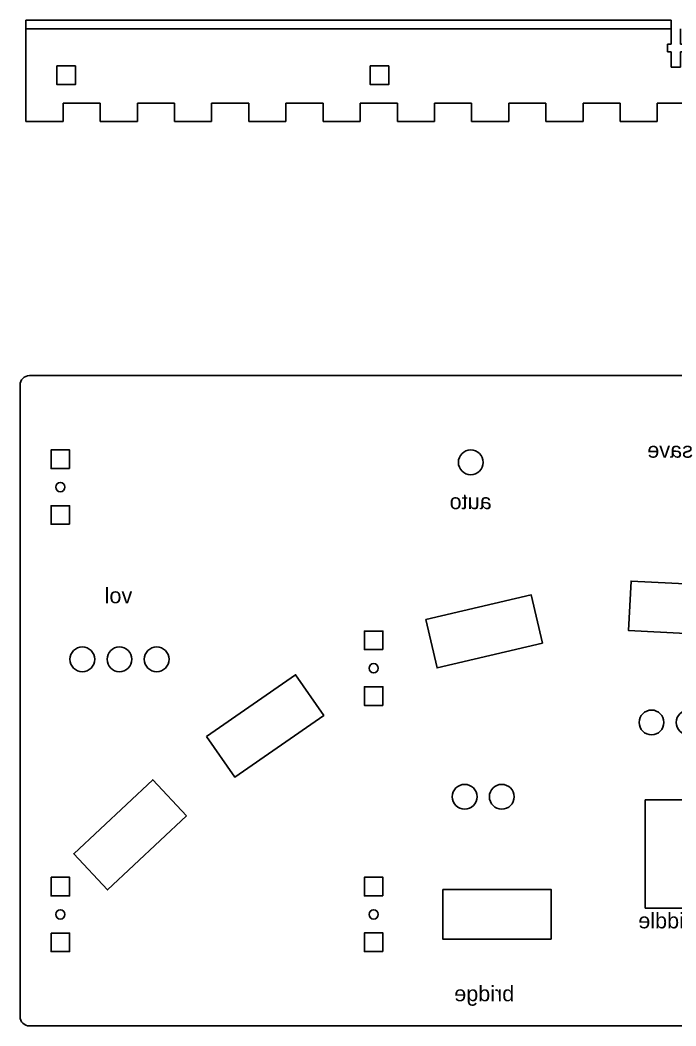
# Model space of a CAD drawing. Header units: millimetres. Extents: x -118 to 856, y -40 to 612.
# Drawn here: x 433.6 to 645.5, y -39.6 to 285.2 of the extents above; entities that cross this region are included whole.
import ezdxf
from ezdxf.enums import TextEntityAlignment as Align

# ---------------------------------------------------------------- set-up
doc = ezdxf.new("R2010")
doc.units = ezdxf.units.MM
doc.layers.add('Holes', color=1, linetype='Continuous')
doc.layers.add('text', color=5, linetype='Continuous')
doc.styles.get("Standard").update_dxf_attribs({"font": 'Arial.ttf'})

# ---------------------------------------------------------------- blocks, each defined once
blk = doc.blocks.new('M3 Bolt Nut Slot')
for p, q in [((-12.4, -3), (-12.4, 0)), ((-12.4, 0), (-7.4, 0)), ((-7.4, 0), (-7.4, 1.25)), ((-7.4, 1.25), (-5, 1.25)), ((-5, 1.25), (-5, 0)), ((-5, 0), (0, 0)), ((-7.4, -3), (-12.4, -3)), ((-7.4, -4.25), (-7.4, -3)), ((0, -3), (-5, -3)), ((-5, -3), (-5, -4.25)), ((-5, -4.25), (-7.4, -4.25))]:
    blk.add_line(p, q)
blk = doc.blocks.new('Front Panel')
for p, q in [((0, 0), (208.5, 0)), ((0, 0), (208.5, 0)), ((0, 0), (208.5, 0)), ((0, 0), (208.5, 0)), ((0, 0), (208.5, 0)), ((0, 0), (208.5, 0)), ((0, 0), (208.5, 0)), ((0, 0), (208.5, 0)), ((0, 0), (208.5, 0)), ((0, 0), (208.5, 0)), ((0, 0), (208.5, 0)), ((0, 0), (208.5, 0)), ((0, 0), (208.5, 0)), ((0, 0), (208.5, 0)), ((0, 0), (208.5, 0)), ((0, 0), (208.5, 0)), ((0, 0), (208.5, 0)), ((0, 0), (208.5, 0)), ((0, 0), (208.5, 0)), ((0, 0), (208.5, 0)), ((0, 0), (208.5, 0)), ((0, 0), (208.5, 0)), ((0, 0), (208.5, 0)), ((0, 0), (208.5, 0)), ((0, 0), (208.5, 0)), ((0, 0), (208.5, 0)), ((0, 0), (208.5, 0)), ((0, 0), (208.5, 0)), ((0, 0), (208.5, 0)), ((0, -32.798), (0, 0)), ((0, 0), (208.5, 0)), ((208.5, -2.798), (208.5, 0)), ((208.5, -2.798), (208.5, 0)), ((208.5, -2.798), (208.5, 0)), ((208.5, -2.798), (208.5, 0)), ((208.5, -2.798), (208.5, 0)), ((208.5, -2.798), (208.5, 0)), ((208.5, -2.798), (208.5, 0)), ((208.5, -2.798), (208.5, 0)), ((208.5, -2.798), (208.5, 0)), ((208.5, -2.798), (208.5, 0)), ((208.5, -2.798), (208.5, 0)), ((208.5, -2.798), (208.5, 0)), ((208.5, -2.798), (208.5, 0)), ((208.5, -2.798), (208.5, 0)), ((208.5, -2.798), (208.5, 0)), ((208.5, -2.798), (208.5, 0)), ((208.5, -2.798), (208.5, 0)), ((208.5, -2.798), (208.5, 0)), ((208.5, -2.798), (208.5, 0)), ((208.5, -2.798), (208.5, 0)), ((208.5, -2.798), (208.5, 0)), ((208.5, -2.798), (208.5, 0)), ((208.5, -2.798), (208.5, 0)), ((208.5, -2.798), (208.5, 0)), ((208.5, -2.798), (208.5, 0)), ((208.5, -2.798), (208.5, 0)), ((208.5, -2.798), (208.5, 0)), ((208.5, -2.798), (208.5, 0)), ((208.5, -2.798), (208.5, 0)), ((208.5, -2.798), (208.5, 0)), ((12, -32.798), (12, -26.798)), ((12, -26.798), (24, -26.798)), ((12, -32.798), (12, -26.798)), ((12, -26.798), (24, -26.798)), ((12, -32.798), (12, -26.798)), ((12, -26.798), (24, -26.798)), ((12, -32.798), (12, -26.798)), ((12, -26.798), (24, -26.798)), ((12, -32.798), (12, -26.798)), ((12, -26.798), (24, -26.798)), ((12, -32.798), (12, -26.798)), ((12, -26.798), (24, -26.798)), ((12, -32.798), (12, -26.798)), ((12, -26.798), (24, -26.798)), ((12, -32.798), (12, -26.798)), ((12, -26.798), (24, -26.798)), ((12, -32.798), (12, -26.798)), ((12, -26.798), (24, -26.798)), ((12, -32.798), (12, -26.798)), ((12, -26.798), (24, -26.798)), ((12, -32.798), (12, -26.798)), ((12, -26.798), (24, -26.798)), ((12, -32.798), (12, -26.798)), ((12, -26.798), (24, -26.798)), ((12, -32.798), (12, -26.798)), ((12, -26.798), (24, -26.798)), ((12, -32.798), (12, -26.798)), ((12, -26.798), (24, -26.798)), ((12, -32.798), (12, -26.798)), ((12, -26.798), (24, -26.798)), ((12, -32.798), (12, -26.798)), ((12, -26.798), (24, -26.798)), ((12, -32.798), (12, -26.798)), ((12, -26.798), (24, -26.798)), ((12, -32.798), (12, -26.798)), ((12, -26.798), (24, -26.798)), ((12, -32.798), (12, -26.798)), ((12, -26.798), (24, -26.798)), ((12, -32.798), (12, -26.798)), ((12, -26.798), (24, -26.798)), ((12, -32.798), (12, -26.798)), ((12, -26.798), (24, -26.798)), ((12, -32.798), (12, -26.798)), ((12, -26.798), (24, -26.798)), ((12, -32.798), (12, -26.798)), ((12, -26.798), (24, -26.798)), ((12, -32.798), (12, -26.798)), ((12, -26.798), (24, -26.798)), ((12, -32.798), (12, -26.798)), ((12, -26.798), (24, -26.798)), ((12, -32.798), (12, -26.798)), ((12, -26.798), (24, -26.798)), ((12, -32.798), (12, -26.798)), ((12, -26.798), (24, -26.798)), ((12, -32.798), (12, -26.798)), ((12, -26.798), (24, -26.798)), ((12, -32.798), (12, -26.798)), ((12, -26.798), (24, -26.798)), ((12, -32.798), (12, -26.798)), ((12, -26.798), (24, -26.798)), ((24, -26.798), (24, -32.798)), ((24, -26.798), (24, -32.798)), ((24, -26.798), (24, -32.798)), ((24, -26.798), (24, -32.798)), ((24, -26.798), (24, -32.798)), ((24, -26.798), (24, -32.798)), ((24, -26.798), (24, -32.798)), ((24, -26.798), (24, -32.798)), ((24, -26.798), (24, -32.798)), ((24, -26.798), (24, -32.798)), ((24, -26.798), (24, -32.798)), ((24, -26.798), (24, -32.798)), ((24, -26.798), (24, -32.798)), ((24, -26.798), (24, -32.798)), ((24, -26.798), (24, -32.798)), ((24, -26.798), (24, -32.798)), ((24, -26.798), (24, -32.798)), ((24, -26.798), (24, -32.798)), ((24, -26.798), (24, -32.798)), ((24, -26.798), (24, -32.798)), ((24, -26.798), (24, -32.798)), ((24, -26.798), (24, -32.798)), ((24, -26.798), (24, -32.798)), ((24, -26.798), (24, -32.798)), ((24, -26.798), (24, -32.798)), ((24, -26.798), (24, -32.798)), ((24, -26.798), (24, -32.798)), ((24, -26.798), (24, -32.798)), ((24, -26.798), (24, -32.798)), ((24, -26.798), (24, -32.798)), ((36, -32.798), (36, -26.798)), ((36, -26.798), (48, -26.798)), ((36, -32.798), (36, -26.798)), ((36, -26.798), (48, -26.798)), ((36, -32.798), (36, -26.798)), ((36, -26.798), (48, -26.798)), ((36, -32.798), (36, -26.798)), ((36, -26.798), (48, -26.798)), ((36, -32.798), (36, -26.798)), ((36, -26.798), (48, -26.798)), ((36, -32.798), (36, -26.798)), ((36, -26.798), (48, -26.798)), ((36, -32.798), (36, -26.798)), ((36, -26.798), (48, -26.798)), ((36, -32.798), (36, -26.798)), ((36, -26.798), (48, -26.798)), ((36, -32.798), (36, -26.798)), ((36, -26.798), (48, -26.798)), ((36, -32.798), (36, -26.798)), ((36, -26.798), (48, -26.798)), ((36, -32.798), (36, -26.798)), ((36, -26.798), (48, -26.798)), ((36, -32.798), (36, -26.798)), ((36, -26.798), (48, -26.798)), ((36, -32.798), (36, -26.798)), ((36, -26.798), (48, -26.798)), ((36, -32.798), (36, -26.798)), ((36, -26.798), (48, -26.798)), ((36, -32.798), (36, -26.798)), ((36, -26.798), (48, -26.798)), ((36, -32.798), (36, -26.798)), ((36, -26.798), (48, -26.798)), ((36, -32.798), (36, -26.798)), ((36, -26.798), (48, -26.798)), ((36, -32.798), (36, -26.798)), ((36, -26.798), (48, -26.798)), ((36, -32.798), (36, -26.798)), ((36, -26.798), (48, -26.798)), ((36, -32.798), (36, -26.798)), ((36, -26.798), (48, -26.798)), ((36, -32.798), (36, -26.798)), ((36, -26.798), (48, -26.798)), ((36, -32.798), (36, -26.798)), ((36, -26.798), (48, -26.798)), ((36, -32.798), (36, -26.798)), ((36, -26.798), (48, -26.798)), ((36, -32.798), (36, -26.798)), ((36, -26.798), (48, -26.798)), ((36, -32.798), (36, -26.798)), ((36, -26.798), (48, -26.798)), ((36, -32.798), (36, -26.798)), ((36, -26.798), (48, -26.798)), ((36, -32.798), (36, -26.798)), ((36, -26.798), (48, -26.798)), ((36, -32.798), (36, -26.798)), ((36, -26.798), (48, -26.798)), ((36, -32.798), (36, -26.798)), ((36, -26.798), (48, -26.798)), ((36, -32.798), (36, -26.798)), ((36, -26.798), (48, -26.798)), ((48, -26.798), (48, -32.798)), ((48, -26.798), (48, -32.798)), ((48, -26.798), (48, -32.798)), ((48, -26.798), (48, -32.798)), ((48, -26.798), (48, -32.798)), ((48, -26.798), (48, -32.798)), ((48, -26.798), (48, -32.798)), ((48, -26.798), (48, -32.798)), ((48, -26.798), (48, -32.798)), ((48, -26.798), (48, -32.798)), ((48, -26.798), (48, -32.798)), ((48, -26.798), (48, -32.798)), ((48, -26.798), (48, -32.798)), ((48, -26.798), (48, -32.798)), ((48, -26.798), (48, -32.798)), ((48, -26.798), (48, -32.798)), ((48, -26.798), (48, -32.798)), ((48, -26.798), (48, -32.798)), ((48, -26.798), (48, -32.798)), ((48, -26.798), (48, -32.798)), ((48, -26.798), (48, -32.798)), ((48, -26.798), (48, -32.798)), ((48, -26.798), (48, -32.798)), ((48, -26.798), (48, -32.798)), ((48, -26.798), (48, -32.798)), ((48, -26.798), (48, -32.798)), ((48, -26.798), (48, -32.798)), ((48, -26.798), (48, -32.798)), ((48, -26.798), (48, -32.798)), ((48, -26.798), (48, -32.798)), ((60, -32.798), (60, -26.798)), ((60, -26.798), (72, -26.798)), ((60, -32.798), (60, -26.798)), ((60, -26.798), (72, -26.798)), ((60, -32.798), (60, -26.798)), ((60, -26.798), (72, -26.798)), ((60, -32.798), (60, -26.798)), ((60, -26.798), (72, -26.798)), ((60, -32.798), (60, -26.798)), ((60, -26.798), (72, -26.798)), ((60, -32.798), (60, -26.798)), ((60, -26.798), (72, -26.798)), ((60, -32.798), (60, -26.798)), ((60, -26.798), (72, -26.798)), ((60, -32.798), (60, -26.798)), ((60, -26.798), (72, -26.798)), ((60, -32.798), (60, -26.798)), ((60, -26.798), (72, -26.798)), ((60, -32.798), (60, -26.798)), ((60, -26.798), (72, -26.798)), ((60, -32.798), (60, -26.798)), ((60, -26.798), (72, -26.798)), ((60, -32.798), (60, -26.798)), ((60, -26.798), (72, -26.798)), ((60, -32.798), (60, -26.798)), ((60, -26.798), (72, -26.798)), ((60, -32.798), (60, -26.798)), ((60, -26.798), (72, -26.798)), ((60, -32.798), (60, -26.798)), ((60, -26.798), (72, -26.798)), ((60, -32.798), (60, -26.798)), ((60, -26.798), (72, -26.798)), ((60, -32.798), (60, -26.798)), ((60, -26.798), (72, -26.798)), ((60, -32.798), (60, -26.798)), ((60, -26.798), (72, -26.798)), ((60, -32.798), (60, -26.798)), ((60, -26.798), (72, -26.798)), ((60, -32.798), (60, -26.798)), ((60, -26.798), (72, -26.798)), ((60, -32.798), (60, -26.798)), ((60, -26.798), (72, -26.798)), ((60, -32.798), (60, -26.798)), ((60, -26.798), (72, -26.798)), ((60, -32.798), (60, -26.798)), ((60, -26.798), (72, -26.798)), ((60, -32.798), (60, -26.798)), ((60, -26.798), (72, -26.798)), ((60, -32.798), (60, -26.798)), ((60, -26.798), (72, -26.798)), ((60, -32.798), (60, -26.798)), ((60, -26.798), (72, -26.798)), ((60, -32.798), (60, -26.798)), ((60, -26.798), (72, -26.798)), ((60, -32.798), (60, -26.798)), ((60, -26.798), (72, -26.798)), ((60, -32.798), (60, -26.798)), ((60, -26.798), (72, -26.798)), ((60, -32.798), (60, -26.798)), ((60, -26.798), (72, -26.798)), ((72, -26.798), (72, -32.798)), ((72, -26.798), (72, -32.798)), ((72, -26.798), (72, -32.798)), ((72, -26.798), (72, -32.798)), ((72, -26.798), (72, -32.798)), ((72, -26.798), (72, -32.798)), ((72, -26.798), (72, -32.798)), ((72, -26.798), (72, -32.798)), ((72, -26.798), (72, -32.798)), ((72, -26.798), (72, -32.798)), ((72, -26.798), (72, -32.798)), ((72, -26.798), (72, -32.798)), ((72, -26.798), (72, -32.798)), ((72, -26.798), (72, -32.798)), ((72, -26.798), (72, -32.798)), ((72, -26.798), (72, -32.798)), ((72, -26.798), (72, -32.798)), ((72, -26.798), (72, -32.798)), ((72, -26.798), (72, -32.798)), ((72, -26.798), (72, -32.798)), ((72, -26.798), (72, -32.798)), ((72, -26.798), (72, -32.798)), ((72, -26.798), (72, -32.798)), ((72, -26.798), (72, -32.798)), ((72, -26.798), (72, -32.798)), ((72, -26.798), (72, -32.798)), ((72, -26.798), (72, -32.798)), ((72, -26.798), (72, -32.798)), ((72, -26.798), (72, -32.798)), ((72, -26.798), (72, -32.798)), ((84, -32.798), (84, -26.798)), ((84, -26.798), (96, -26.798)), ((84, -32.798), (84, -26.798)), ((84, -26.798), (96, -26.798)), ((84, -32.798), (84, -26.798)), ((84, -26.798), (96, -26.798)), ((84, -32.798), (84, -26.798)), ((84, -26.798), (96, -26.798)), ((84, -32.798), (84, -26.798)), ((84, -26.798), (96, -26.798)), ((84, -32.798), (84, -26.798)), ((84, -26.798), (96, -26.798)), ((84, -32.798), (84, -26.798)), ((84, -26.798), (96, -26.798)), ((84, -32.798), (84, -26.798)), ((84, -26.798), (96, -26.798)), ((84, -32.798), (84, -26.798)), ((84, -26.798), (96, -26.798)), ((84, -32.798), (84, -26.798)), ((84, -26.798), (96, -26.798)), ((84, -32.798), (84, -26.798)), ((84, -26.798), (96, -26.798)), ((84, -32.798), (84, -26.798)), ((84, -26.798), (96, -26.798)), ((84, -32.798), (84, -26.798)), ((84, -26.798), (96, -26.798)), ((84, -32.798), (84, -26.798)), ((84, -26.798), (96, -26.798)), ((84, -32.798), (84, -26.798)), ((84, -26.798), (96, -26.798)), ((84, -32.798), (84, -26.798)), ((84, -26.798), (96, -26.798)), ((84, -32.798), (84, -26.798)), ((84, -26.798), (96, -26.798)), ((84, -32.798), (84, -26.798)), ((84, -26.798), (96, -26.798)), ((84, -32.798), (84, -26.798)), ((84, -26.798), (96, -26.798)), ((84, -32.798), (84, -26.798)), ((84, -26.798), (96, -26.798)), ((84, -32.798), (84, -26.798)), ((84, -26.798), (96, -26.798)), ((84, -32.798), (84, -26.798)), ((84, -26.798), (96, -26.798)), ((84, -32.798), (84, -26.798)), ((84, -26.798), (96, -26.798)), ((84, -32.798), (84, -26.798)), ((84, -26.798), (96, -26.798)), ((84, -32.798), (84, -26.798)), ((84, -26.798), (96, -26.798)), ((84, -32.798), (84, -26.798)), ((84, -26.798), (96, -26.798)), ((84, -32.798), (84, -26.798)), ((84, -26.798), (96, -26.798)), ((84, -32.798), (84, -26.798)), ((84, -26.798), (96, -26.798)), ((84, -32.798), (84, -26.798)), ((84, -26.798), (96, -26.798)), ((84, -32.798), (84, -26.798)), ((84, -26.798), (96, -26.798)), ((96, -26.798), (96, -32.798)), ((96, -26.798), (96, -32.798)), ((96, -26.798), (96, -32.798)), ((96, -26.798), (96, -32.798)), ((96, -26.798), (96, -32.798)), ((96, -26.798), (96, -32.798)), ((96, -26.798), (96, -32.798)), ((96, -26.798), (96, -32.798)), ((96, -26.798), (96, -32.798)), ((96, -26.798), (96, -32.798)), ((96, -26.798), (96, -32.798)), ((96, -26.798), (96, -32.798)), ((96, -26.798), (96, -32.798)), ((96, -26.798), (96, -32.798)), ((96, -26.798), (96, -32.798)), ((96, -26.798), (96, -32.798)), ((96, -26.798), (96, -32.798)), ((96, -26.798), (96, -32.798)), ((96, -26.798), (96, -32.798)), ((96, -26.798), (96, -32.798)), ((96, -26.798), (96, -32.798)), ((96, -26.798), (96, -32.798)), ((96, -26.798), (96, -32.798)), ((96, -26.798), (96, -32.798)), ((96, -26.798), (96, -32.798)), ((96, -26.798), (96, -32.798)), ((96, -26.798), (96, -32.798)), ((96, -26.798), (96, -32.798)), ((96, -26.798), (96, -32.798)), ((96, -26.798), (96, -32.798)), ((108, -32.798), (108, -26.798)), ((108, -26.798), (120, -26.798)), ((108, -32.798), (108, -26.798)), ((108, -26.798), (120, -26.798)), ((108, -32.798), (108, -26.798)), ((108, -26.798), (120, -26.798)), ((108, -32.798), (108, -26.798)), ((108, -26.798), (120, -26.798)), ((108, -32.798), (108, -26.798)), ((108, -26.798), (120, -26.798)), ((108, -32.798), (108, -26.798)), ((108, -26.798), (120, -26.798)), ((108, -32.798), (108, -26.798)), ((108, -26.798), (120, -26.798)), ((108, -32.798), (108, -26.798)), ((108, -26.798), (120, -26.798)), ((108, -32.798), (108, -26.798)), ((108, -26.798), (120, -26.798)), ((108, -32.798), (108, -26.798)), ((108, -26.798), (120, -26.798)), ((108, -32.798), (108, -26.798)), ((108, -26.798), (120, -26.798)), ((108, -32.798), (108, -26.798)), ((108, -26.798), (120, -26.798)), ((108, -32.798), (108, -26.798)), ((108, -26.798), (120, -26.798)), ((108, -32.798), (108, -26.798)), ((108, -26.798), (120, -26.798)), ((108, -32.798), (108, -26.798)), ((108, -26.798), (120, -26.798)), ((108, -32.798), (108, -26.798)), ((108, -26.798), (120, -26.798)), ((108, -32.798), (108, -26.798)), ((108, -26.798), (120, -26.798)), ((108, -32.798), (108, -26.798)), ((108, -26.798), (120, -26.798)), ((108, -32.798), (108, -26.798)), ((108, -26.798), (120, -26.798)), ((108, -32.798), (108, -26.798)), ((108, -26.798), (120, -26.798)), ((108, -32.798), (108, -26.798)), ((108, -26.798), (120, -26.798)), ((108, -32.798), (108, -26.798)), ((108, -26.798), (120, -26.798)), ((108, -32.798), (108, -26.798)), ((108, -26.798), (120, -26.798)), ((108, -32.798), (108, -26.798)), ((108, -26.798), (120, -26.798)), ((108, -32.798), (108, -26.798)), ((108, -26.798), (120, -26.798)), ((108, -32.798), (108, -26.798)), ((108, -26.798), (120, -26.798)), ((108, -32.798), (108, -26.798)), ((108, -26.798), (120, -26.798)), ((108, -32.798), (108, -26.798)), ((108, -26.798), (120, -26.798)), ((108, -32.798), (108, -26.798)), ((108, -26.798), (120, -26.798)), ((108, -32.798), (108, -26.798)), ((108, -26.798), (120, -26.798)), ((120, -26.798), (120, -32.798)), ((120, -26.798), (120, -32.798)), ((120, -26.798), (120, -32.798)), ((120, -26.798), (120, -32.798)), ((120, -26.798), (120, -32.798)), ((120, -26.798), (120, -32.798)), ((120, -26.798), (120, -32.798)), ((120, -26.798), (120, -32.798)), ((120, -26.798), (120, -32.798)), ((120, -26.798), (120, -32.798)), ((120, -26.798), (120, -32.798)), ((120, -26.798), (120, -32.798)), ((120, -26.798), (120, -32.798)), ((120, -26.798), (120, -32.798)), ((120, -26.798), (120, -32.798)), ((120, -26.798), (120, -32.798)), ((120, -26.798), (120, -32.798)), ((120, -26.798), (120, -32.798)), ((120, -26.798), (120, -32.798)), ((120, -26.798), (120, -32.798)), ((120, -26.798), (120, -32.798)), ((120, -26.798), (120, -32.798)), ((120, -26.798), (120, -32.798)), ((120, -26.798), (120, -32.798)), ((120, -26.798), (120, -32.798)), ((120, -26.798), (120, -32.798)), ((120, -26.798), (120, -32.798)), ((120, -26.798), (120, -32.798)), ((120, -26.798), (120, -32.798)), ((120, -26.798), (120, -32.798)), ((132, -32.798), (132, -26.798)), ((132, -26.798), (144, -26.798)), ((132, -32.798), (132, -26.798)), ((132, -26.798), (144, -26.798)), ((132, -32.798), (132, -26.798)), ((132, -26.798), (144, -26.798)), ((132, -32.798), (132, -26.798)), ((132, -26.798), (144, -26.798)), ((132, -32.798), (132, -26.798)), ((132, -26.798), (144, -26.798)), ((132, -32.798), (132, -26.798)), ((132, -26.798), (144, -26.798)), ((132, -32.798), (132, -26.798)), ((132, -26.798), (144, -26.798)), ((132, -32.798), (132, -26.798)), ((132, -26.798), (144, -26.798)), ((132, -32.798), (132, -26.798)), ((132, -26.798), (144, -26.798)), ((132, -32.798), (132, -26.798)), ((132, -26.798), (144, -26.798)), ((132, -32.798), (132, -26.798)), ((132, -26.798), (144, -26.798)), ((132, -32.798), (132, -26.798)), ((132, -26.798), (144, -26.798)), ((132, -32.798), (132, -26.798)), ((132, -26.798), (144, -26.798)), ((132, -32.798), (132, -26.798)), ((132, -26.798), (144, -26.798)), ((132, -32.798), (132, -26.798)), ((132, -26.798), (144, -26.798)), ((132, -32.798), (132, -26.798)), ((132, -26.798), (144, -26.798)), ((132, -32.798), (132, -26.798)), ((132, -26.798), (144, -26.798)), ((132, -32.798), (132, -26.798)), ((132, -26.798), (144, -26.798)), ((132, -32.798), (132, -26.798)), ((132, -26.798), (144, -26.798)), ((132, -32.798), (132, -26.798)), ((132, -26.798), (144, -26.798)), ((132, -32.798), (132, -26.798)), ((132, -26.798), (144, -26.798)), ((132, -32.798), (132, -26.798)), ((132, -26.798), (144, -26.798)), ((132, -32.798), (132, -26.798)), ((132, -26.798), (144, -26.798)), ((132, -32.798), (132, -26.798)), ((132, -26.798), (144, -26.798)), ((132, -32.798), (132, -26.798)), ((132, -26.798), (144, -26.798)), ((132, -32.798), (132, -26.798)), ((132, -26.798), (144, -26.798)), ((132, -32.798), (132, -26.798)), ((132, -26.798), (144, -26.798)), ((132, -32.798), (132, -26.798)), ((132, -26.798), (144, -26.798)), ((132, -32.798), (132, -26.798)), ((132, -26.798), (144, -26.798)), ((132, -32.798), (132, -26.798)), ((132, -26.798), (144, -26.798)), ((144, -26.798), (144, -32.798)), ((144, -26.798), (144, -32.798)), ((144, -26.798), (144, -32.798)), ((144, -26.798), (144, -32.798)), ((144, -26.798), (144, -32.798)), ((144, -26.798), (144, -32.798)), ((144, -26.798), (144, -32.798)), ((144, -26.798), (144, -32.798)), ((144, -26.798), (144, -32.798)), ((144, -26.798), (144, -32.798)), ((144, -26.798), (144, -32.798)), ((144, -26.798), (144, -32.798)), ((144, -26.798), (144, -32.798)), ((144, -26.798), (144, -32.798)), ((144, -26.798), (144, -32.798)), ((144, -26.798), (144, -32.798)), ((144, -26.798), (144, -32.798)), ((144, -26.798), (144, -32.798)), ((144, -26.798), (144, -32.798)), ((144, -26.798), (144, -32.798)), ((144, -26.798), (144, -32.798)), ((144, -26.798), (144, -32.798)), ((144, -26.798), (144, -32.798)), ((144, -26.798), (144, -32.798)), ((144, -26.798), (144, -32.798)), ((144, -26.798), (144, -32.798)), ((144, -26.798), (144, -32.798)), ((144, -26.798), (144, -32.798)), ((144, -26.798), (144, -32.798)), ((144, -26.798), (144, -32.798)), ((156, -32.798), (156, -26.798)), ((156, -26.798), (168, -26.798)), ((156, -32.798), (156, -26.798)), ((156, -26.798), (168, -26.798)), ((156, -32.798), (156, -26.798)), ((156, -26.798), (168, -26.798)), ((156, -32.798), (156, -26.798)), ((156, -26.798), (168, -26.798)), ((156, -32.798), (156, -26.798)), ((156, -26.798), (168, -26.798)), ((156, -32.798), (156, -26.798)), ((156, -26.798), (168, -26.798)), ((156, -32.798), (156, -26.798)), ((156, -26.798), (168, -26.798)), ((156, -32.798), (156, -26.798)), ((156, -26.798), (168, -26.798)), ((156, -32.798), (156, -26.798)), ((156, -26.798), (168, -26.798)), ((156, -32.798), (156, -26.798)), ((156, -26.798), (168, -26.798)), ((156, -32.798), (156, -26.798)), ((156, -26.798), (168, -26.798)), ((156, -32.798), (156, -26.798)), ((156, -26.798), (168, -26.798)), ((156, -32.798), (156, -26.798)), ((156, -26.798), (168, -26.798)), ((156, -32.798), (156, -26.798)), ((156, -26.798), (168, -26.798)), ((156, -32.798), (156, -26.798)), ((156, -26.798), (168, -26.798)), ((156, -32.798), (156, -26.798)), ((156, -26.798), (168, -26.798)), ((156, -32.798), (156, -26.798)), ((156, -26.798), (168, -26.798)), ((156, -32.798), (156, -26.798)), ((156, -26.798), (168, -26.798)), ((156, -32.798), (156, -26.798)), ((156, -26.798), (168, -26.798)), ((156, -32.798), (156, -26.798)), ((156, -26.798), (168, -26.798)), ((156, -32.798), (156, -26.798)), ((156, -26.798), (168, -26.798)), ((156, -32.798), (156, -26.798)), ((156, -26.798), (168, -26.798)), ((156, -32.798), (156, -26.798)), ((156, -26.798), (168, -26.798)), ((156, -32.798), (156, -26.798)), ((156, -26.798), (168, -26.798)), ((156, -32.798), (156, -26.798)), ((156, -26.798), (168, -26.798)), ((156, -32.798), (156, -26.798)), ((156, -26.798), (168, -26.798)), ((156, -32.798), (156, -26.798)), ((156, -26.798), (168, -26.798)), ((156, -32.798), (156, -26.798)), ((156, -26.798), (168, -26.798)), ((156, -32.798), (156, -26.798)), ((156, -26.798), (168, -26.798)), ((156, -32.798), (156, -26.798)), ((156, -26.798), (168, -26.798)), ((168, -26.798), (168, -32.798)), ((168, -26.798), (168, -32.798)), ((168, -26.798), (168, -32.798)), ((168, -26.798), (168, -32.798)), ((168, -26.798), (168, -32.798)), ((168, -26.798), (168, -32.798)), ((168, -26.798), (168, -32.798)), ((168, -26.798), (168, -32.798)), ((168, -26.798), (168, -32.798)), ((168, -26.798), (168, -32.798)), ((168, -26.798), (168, -32.798)), ((168, -26.798), (168, -32.798)), ((168, -26.798), (168, -32.798)), ((168, -26.798), (168, -32.798)), ((168, -26.798), (168, -32.798)), ((168, -26.798), (168, -32.798)), ((168, -26.798), (168, -32.798)), ((168, -26.798), (168, -32.798)), ((168, -26.798), (168, -32.798)), ((168, -26.798), (168, -32.798)), ((168, -26.798), (168, -32.798)), ((168, -26.798), (168, -32.798)), ((168, -26.798), (168, -32.798)), ((168, -26.798), (168, -32.798)), ((168, -26.798), (168, -32.798)), ((168, -26.798), (168, -32.798)), ((168, -26.798), (168, -32.798)), ((168, -26.798), (168, -32.798)), ((168, -26.798), (168, -32.798)), ((168, -26.798), (168, -32.798)), ((180, -32.798), (180, -26.798)), ((180, -26.798), (192, -26.798)), ((180, -32.798), (180, -26.798)), ((180, -26.798), (192, -26.798)), ((180, -32.798), (180, -26.798)), ((180, -26.798), (192, -26.798)), ((180, -32.798), (180, -26.798)), ((180, -26.798), (192, -26.798)), ((180, -32.798), (180, -26.798)), ((180, -26.798), (192, -26.798)), ((180, -32.798), (180, -26.798)), ((180, -26.798), (192, -26.798)), ((180, -32.798), (180, -26.798)), ((180, -26.798), (192, -26.798)), ((180, -32.798), (180, -26.798)), ((180, -26.798), (192, -26.798)), ((180, -32.798), (180, -26.798)), ((180, -26.798), (192, -26.798)), ((180, -32.798), (180, -26.798)), ((180, -26.798), (192, -26.798)), ((180, -32.798), (180, -26.798)), ((180, -26.798), (192, -26.798)), ((180, -32.798), (180, -26.798)), ((180, -26.798), (192, -26.798)), ((180, -32.798), (180, -26.798)), ((180, -26.798), (192, -26.798)), ((180, -32.798), (180, -26.798)), ((180, -26.798), (192, -26.798)), ((180, -32.798), (180, -26.798)), ((180, -26.798), (192, -26.798)), ((180, -32.798), (180, -26.798)), ((180, -26.798), (192, -26.798)), ((180, -32.798), (180, -26.798)), ((180, -26.798), (192, -26.798)), ((180, -32.798), (180, -26.798)), ((180, -26.798), (192, -26.798)), ((180, -32.798), (180, -26.798)), ((180, -26.798), (192, -26.798)), ((180, -32.798), (180, -26.798)), ((180, -26.798), (192, -26.798)), ((180, -32.798), (180, -26.798)), ((180, -26.798), (192, -26.798)), ((180, -32.798), (180, -26.798)), ((180, -26.798), (192, -26.798)), ((180, -32.798), (180, -26.798)), ((180, -26.798), (192, -26.798)), ((180, -32.798), (180, -26.798)), ((180, -26.798), (192, -26.798)), ((180, -32.798), (180, -26.798)), ((180, -26.798), (192, -26.798)), ((180, -32.798), (180, -26.798)), ((180, -26.798), (192, -26.798)), ((180, -32.798), (180, -26.798)), ((180, -26.798), (192, -26.798)), ((180, -32.798), (180, -26.798)), ((180, -26.798), (192, -26.798)), ((180, -32.798), (180, -26.798)), ((180, -26.798), (192, -26.798)), ((180, -32.798), (180, -26.798)), ((180, -26.798), (192, -26.798)), ((192, -26.798), (192, -32.798)), ((192, -26.798), (192, -32.798)), ((192, -26.798), (192, -32.798)), ((192, -26.798), (192, -32.798)), ((192, -26.798), (192, -32.798)), ((192, -26.798), (192, -32.798)), ((192, -26.798), (192, -32.798)), ((192, -26.798), (192, -32.798)), ((192, -26.798), (192, -32.798)), ((192, -26.798), (192, -32.798)), ((192, -26.798), (192, -32.798)), ((192, -26.798), (192, -32.798)), ((192, -26.798), (192, -32.798)), ((192, -26.798), (192, -32.798)), ((192, -26.798), (192, -32.798)), ((192, -26.798), (192, -32.798)), ((192, -26.798), (192, -32.798)), ((192, -26.798), (192, -32.798)), ((192, -26.798), (192, -32.798)), ((192, -26.798), (192, -32.798)), ((192, -26.798), (192, -32.798)), ((192, -26.798), (192, -32.798)), ((192, -26.798), (192, -32.798)), ((192, -26.798), (192, -32.798)), ((192, -26.798), (192, -32.798)), ((192, -26.798), (192, -32.798)), ((192, -26.798), (192, -32.798)), ((192, -26.798), (192, -32.798)), ((192, -26.798), (192, -32.798)), ((192, -26.798), (192, -32.798)), ((204, -32.798), (204, -26.798)), ((204, -26.798), (216, -26.798)), ((204, -32.798), (204, -26.798)), ((204, -26.798), (216, -26.798)), ((204, -32.798), (204, -26.798)), ((204, -26.798), (216, -26.798)), ((204, -32.798), (204, -26.798)), ((204, -26.798), (216, -26.798)), ((204, -32.798), (204, -26.798)), ((204, -26.798), (216, -26.798)), ((204, -32.798), (204, -26.798)), ((204, -26.798), (216, -26.798)), ((204, -32.798), (204, -26.798)), ((204, -26.798), (216, -26.798)), ((204, -32.798), (204, -26.798)), ((204, -26.798), (216, -26.798)), ((204, -32.798), (204, -26.798)), ((204, -26.798), (216, -26.798)), ((204, -32.798), (204, -26.798)), ((204, -26.798), (216, -26.798)), ((204, -32.798), (204, -26.798)), ((204, -26.798), (216, -26.798)), ((204, -32.798), (204, -26.798)), ((204, -26.798), (216, -26.798)), ((204, -32.798), (204, -26.798)), ((204, -26.798), (216, -26.798)), ((204, -32.798), (204, -26.798)), ((204, -26.798), (216, -26.798)), ((204, -32.798), (204, -26.798)), ((204, -26.798), (216, -26.798)), ((204, -32.798), (204, -26.798)), ((204, -26.798), (216, -26.798)), ((204, -32.798), (204, -26.798)), ((204, -26.798), (216, -26.798)), ((204, -32.798), (204, -26.798)), ((204, -26.798), (216, -26.798)), ((204, -32.798), (204, -26.798)), ((204, -26.798), (216, -26.798)), ((204, -32.798), (204, -26.798)), ((204, -26.798), (216, -26.798)), ((204, -32.798), (204, -26.798)), ((204, -26.798), (216, -26.798)), ((204, -32.798), (204, -26.798)), ((204, -26.798), (216, -26.798)), ((204, -32.798), (204, -26.798)), ((204, -26.798), (216, -26.798)), ((204, -32.798), (204, -26.798)), ((204, -26.798), (216, -26.798)), ((204, -32.798), (204, -26.798)), ((204, -26.798), (216, -26.798)), ((204, -32.798), (204, -26.798)), ((204, -26.798), (216, -26.798)), ((204, -32.798), (204, -26.798)), ((204, -26.798), (216, -26.798)), ((204, -32.798), (204, -26.798)), ((204, -26.798), (216, -26.798)), ((204, -32.798), (204, -26.798)), ((204, -26.798), (216, -26.798)), ((204, -32.798), (204, -26.798)), ((204, -26.798), (216, -26.798)), ((0, -32.798), (12, -32.798)), ((0, -32.798), (12, -32.798)), ((0, -32.798), (12, -32.798)), ((0, -32.798), (12, -32.798)), ((0, -32.798), (12, -32.798)), ((0, -32.798), (12, -32.798)), ((0, -32.798), (12, -32.798)), ((0, -32.798), (12, -32.798)), ((0, -32.798), (12, -32.798)), ((0, -32.798), (12, -32.798)), ((0, -32.798), (12, -32.798)), ((0, -32.798), (12, -32.798)), ((0, -32.798), (12, -32.798)), ((0, -32.798), (12, -32.798)), ((0, -32.798), (12, -32.798)), ((0, -32.798), (12, -32.798)), ((0, -32.798), (12, -32.798)), ((0, -32.798), (12, -32.798)), ((0, -32.798), (12, -32.798)), ((0, -32.798), (12, -32.798)), ((0, -32.798), (12, -32.798)), ((0, -32.798), (12, -32.798)), ((0, -32.798), (12, -32.798)), ((0, -32.798), (12, -32.798)), ((0, -32.798), (12, -32.798)), ((0, -32.798), (12, -32.798)), ((0, -32.798), (12, -32.798)), ((0, -32.798), (12, -32.798)), ((0, -32.798), (12, -32.798)), ((0, -32.798), (12, -32.798)), ((24, -32.798), (36, -32.798)), ((24, -32.798), (36, -32.798)), ((24, -32.798), (36, -32.798)), ((24, -32.798), (36, -32.798)), ((24, -32.798), (36, -32.798)), ((24, -32.798), (36, -32.798)), ((24, -32.798), (36, -32.798)), ((24, -32.798), (36, -32.798)), ((24, -32.798), (36, -32.798)), ((24, -32.798), (36, -32.798)), ((24, -32.798), (36, -32.798)), ((24, -32.798), (36, -32.798)), ((24, -32.798), (36, -32.798)), ((24, -32.798), (36, -32.798)), ((24, -32.798), (36, -32.798)), ((24, -32.798), (36, -32.798)), ((24, -32.798), (36, -32.798)), ((24, -32.798), (36, -32.798)), ((24, -32.798), (36, -32.798)), ((24, -32.798), (36, -32.798)), ((24, -32.798), (36, -32.798)), ((24, -32.798), (36, -32.798)), ((24, -32.798), (36, -32.798)), ((24, -32.798), (36, -32.798)), ((24, -32.798), (36, -32.798)), ((24, -32.798), (36, -32.798)), ((24, -32.798), (36, -32.798)), ((24, -32.798), (36, -32.798)), ((24, -32.798), (36, -32.798)), ((24, -32.798), (36, -32.798)), ((48, -32.798), (60, -32.798)), ((48, -32.798), (60, -32.798)), ((48, -32.798), (60, -32.798)), ((48, -32.798), (60, -32.798)), ((48, -32.798), (60, -32.798)), ((48, -32.798), (60, -32.798)), ((48, -32.798), (60, -32.798)), ((48, -32.798), (60, -32.798)), ((48, -32.798), (60, -32.798)), ((48, -32.798), (60, -32.798)), ((48, -32.798), (60, -32.798)), ((48, -32.798), (60, -32.798)), ((48, -32.798), (60, -32.798)), ((48, -32.798), (60, -32.798)), ((48, -32.798), (60, -32.798)), ((48, -32.798), (60, -32.798)), ((48, -32.798), (60, -32.798)), ((48, -32.798), (60, -32.798)), ((48, -32.798), (60, -32.798)), ((48, -32.798), (60, -32.798)), ((48, -32.798), (60, -32.798)), ((48, -32.798), (60, -32.798)), ((48, -32.798), (60, -32.798)), ((48, -32.798), (60, -32.798)), ((48, -32.798), (60, -32.798)), ((48, -32.798), (60, -32.798)), ((48, -32.798), (60, -32.798)), ((48, -32.798), (60, -32.798)), ((48, -32.798), (60, -32.798)), ((48, -32.798), (60, -32.798)), ((72, -32.798), (84, -32.798)), ((72, -32.798), (84, -32.798)), ((72, -32.798), (84, -32.798)), ((72, -32.798), (84, -32.798)), ((72, -32.798), (84, -32.798)), ((72, -32.798), (84, -32.798)), ((72, -32.798), (84, -32.798)), ((72, -32.798), (84, -32.798)), ((72, -32.798), (84, -32.798)), ((72, -32.798), (84, -32.798)), ((72, -32.798), (84, -32.798)), ((72, -32.798), (84, -32.798)), ((72, -32.798), (84, -32.798)), ((72, -32.798), (84, -32.798)), ((72, -32.798), (84, -32.798)), ((72, -32.798), (84, -32.798)), ((72, -32.798), (84, -32.798)), ((72, -32.798), (84, -32.798)), ((72, -32.798), (84, -32.798)), ((72, -32.798), (84, -32.798)), ((72, -32.798), (84, -32.798)), ((72, -32.798), (84, -32.798)), ((72, -32.798), (84, -32.798)), ((72, -32.798), (84, -32.798)), ((72, -32.798), (84, -32.798)), ((72, -32.798), (84, -32.798)), ((72, -32.798), (84, -32.798)), ((72, -32.798), (84, -32.798)), ((72, -32.798), (84, -32.798)), ((72, -32.798), (84, -32.798)), ((96, -32.798), (108, -32.798)), ((96, -32.798), (108, -32.798)), ((96, -32.798), (108, -32.798)), ((96, -32.798), (108, -32.798)), ((96, -32.798), (108, -32.798)), ((96, -32.798), (108, -32.798)), ((96, -32.798), (108, -32.798)), ((96, -32.798), (108, -32.798)), ((96, -32.798), (108, -32.798)), ((96, -32.798), (108, -32.798)), ((96, -32.798), (108, -32.798)), ((96, -32.798), (108, -32.798)), ((96, -32.798), (108, -32.798)), ((96, -32.798), (108, -32.798)), ((96, -32.798), (108, -32.798)), ((96, -32.798), (108, -32.798)), ((96, -32.798), (108, -32.798)), ((96, -32.798), (108, -32.798)), ((96, -32.798), (108, -32.798)), ((96, -32.798), (108, -32.798)), ((96, -32.798), (108, -32.798)), ((96, -32.798), (108, -32.798)), ((96, -32.798), (108, -32.798)), ((96, -32.798), (108, -32.798)), ((96, -32.798), (108, -32.798)), ((96, -32.798), (108, -32.798)), ((96, -32.798), (108, -32.798)), ((96, -32.798), (108, -32.798)), ((96, -32.798), (108, -32.798)), ((96, -32.798), (108, -32.798)), ((120, -32.798), (132, -32.798)), ((120, -32.798), (132, -32.798)), ((120, -32.798), (132, -32.798)), ((120, -32.798), (132, -32.798)), ((120, -32.798), (132, -32.798)), ((120, -32.798), (132, -32.798)), ((120, -32.798), (132, -32.798)), ((120, -32.798), (132, -32.798)), ((120, -32.798), (132, -32.798)), ((120, -32.798), (132, -32.798)), ((120, -32.798), (132, -32.798)), ((120, -32.798), (132, -32.798)), ((120, -32.798), (132, -32.798)), ((120, -32.798), (132, -32.798)), ((120, -32.798), (132, -32.798)), ((120, -32.798), (132, -32.798)), ((120, -32.798), (132, -32.798)), ((120, -32.798), (132, -32.798)), ((120, -32.798), (132, -32.798)), ((120, -32.798), (132, -32.798)), ((120, -32.798), (132, -32.798)), ((120, -32.798), (132, -32.798)), ((120, -32.798), (132, -32.798)), ((120, -32.798), (132, -32.798)), ((120, -32.798), (132, -32.798)), ((120, -32.798), (132, -32.798)), ((120, -32.798), (132, -32.798)), ((120, -32.798), (132, -32.798)), ((120, -32.798), (132, -32.798)), ((120, -32.798), (132, -32.798)), ((144, -32.798), (156, -32.798)), ((144, -32.798), (156, -32.798)), ((144, -32.798), (156, -32.798)), ((144, -32.798), (156, -32.798)), ((144, -32.798), (156, -32.798)), ((144, -32.798), (156, -32.798)), ((144, -32.798), (156, -32.798)), ((144, -32.798), (156, -32.798)), ((144, -32.798), (156, -32.798)), ((144, -32.798), (156, -32.798)), ((144, -32.798), (156, -32.798)), ((144, -32.798), (156, -32.798)), ((144, -32.798), (156, -32.798)), ((144, -32.798), (156, -32.798)), ((144, -32.798), (156, -32.798)), ((144, -32.798), (156, -32.798)), ((144, -32.798), (156, -32.798)), ((144, -32.798), (156, -32.798)), ((144, -32.798), (156, -32.798)), ((144, -32.798), (156, -32.798)), ((144, -32.798), (156, -32.798)), ((144, -32.798), (156, -32.798)), ((144, -32.798), (156, -32.798)), ((144, -32.798), (156, -32.798)), ((144, -32.798), (156, -32.798)), ((144, -32.798), (156, -32.798)), ((144, -32.798), (156, -32.798)), ((144, -32.798), (156, -32.798)), ((144, -32.798), (156, -32.798)), ((144, -32.798), (156, -32.798)), ((168, -32.798), (180, -32.798)), ((168, -32.798), (180, -32.798)), ((168, -32.798), (180, -32.798)), ((168, -32.798), (180, -32.798)), ((168, -32.798), (180, -32.798)), ((168, -32.798), (180, -32.798)), ((168, -32.798), (180, -32.798)), ((168, -32.798), (180, -32.798)), ((168, -32.798), (180, -32.798)), ((168, -32.798), (180, -32.798)), ((168, -32.798), (180, -32.798)), ((168, -32.798), (180, -32.798)), ((168, -32.798), (180, -32.798)), ((168, -32.798), (180, -32.798)), ((168, -32.798), (180, -32.798)), ((168, -32.798), (180, -32.798)), ((168, -32.798), (180, -32.798)), ((168, -32.798), (180, -32.798)), ((168, -32.798), (180, -32.798)), ((168, -32.798), (180, -32.798)), ((168, -32.798), (180, -32.798)), ((168, -32.798), (180, -32.798)), ((168, -32.798), (180, -32.798)), ((168, -32.798), (180, -32.798)), ((168, -32.798), (180, -32.798)), ((168, -32.798), (180, -32.798)), ((168, -32.798), (180, -32.798)), ((168, -32.798), (180, -32.798)), ((168, -32.798), (180, -32.798)), ((168, -32.798), (180, -32.798)), ((192, -32.798), (204, -32.798)), ((192, -32.798), (204, -32.798)), ((192, -32.798), (204, -32.798)), ((192, -32.798), (204, -32.798)), ((192, -32.798), (204, -32.798)), ((192, -32.798), (204, -32.798)), ((192, -32.798), (204, -32.798)), ((192, -32.798), (204, -32.798)), ((192, -32.798), (204, -32.798)), ((192, -32.798), (204, -32.798)), ((192, -32.798), (204, -32.798)), ((192, -32.798), (204, -32.798)), ((192, -32.798), (204, -32.798)), ((192, -32.798), (204, -32.798)), ((192, -32.798), (204, -32.798)), ((192, -32.798), (204, -32.798)), ((192, -32.798), (204, -32.798)), ((192, -32.798), (204, -32.798)), ((192, -32.798), (204, -32.798)), ((192, -32.798), (204, -32.798)), ((192, -32.798), (204, -32.798)), ((192, -32.798), (204, -32.798)), ((192, -32.798), (204, -32.798)), ((192, -32.798), (204, -32.798)), ((192, -32.798), (204, -32.798)), ((192, -32.798), (204, -32.798)), ((192, -32.798), (204, -32.798)), ((192, -32.798), (204, -32.798)), ((192, -32.798), (204, -32.798)), ((192, -32.798), (204, -32.798))]:
    blk.add_line(p, q)
at = {"layer": 'Holes'}
for points in [[(10, -14.798), (10, -20.798), (16, -20.798), (16, -14.798)], [(111.229, -14.798), (111.229, -20.798), (117.229, -20.798), (117.229, -14.798)]]:
    blk.add_lwpolyline(points, close=True, dxfattribs=at)
at = {"layer": 'text'}
blk.add_line((0, -2.798), (208.5, -2.798), dxfattribs=at)
blk.add_line((0, -2.798), (208.5, -2.798), dxfattribs=at)
blk.add_line((0, -2.798), (208.5, -2.798), dxfattribs=at)
blk.add_line((0, -2.798), (208.5, -2.798), dxfattribs=at)
blk.add_line((0, -2.798), (208.5, -2.798), dxfattribs=at)
blk.add_line((0, -2.798), (208.5, -2.798), dxfattribs=at)
blk.add_line((0, -2.798), (208.5, -2.798), dxfattribs=at)
blk.add_line((0, -2.798), (208.5, -2.798), dxfattribs=at)
blk.add_line((0, -2.798), (208.5, -2.798), dxfattribs=at)
blk.add_line((0, -2.798), (208.5, -2.798), dxfattribs=at)
blk.add_line((0, -2.798), (208.5, -2.798), dxfattribs=at)
blk.add_line((0, -2.798), (208.5, -2.798), dxfattribs=at)
blk.add_line((0, -2.798), (208.5, -2.798), dxfattribs=at)
blk.add_line((0, -2.798), (208.5, -2.798), dxfattribs=at)
blk.add_line((0, -2.798), (208.5, -2.798), dxfattribs=at)
blk.add_line((0, -2.798), (208.5, -2.798), dxfattribs=at)
blk.add_line((0, -2.798), (208.5, -2.798), dxfattribs=at)
blk.add_line((0, -2.798), (208.5, -2.798), dxfattribs=at)
blk.add_line((0, -2.798), (208.5, -2.798), dxfattribs=at)
blk.add_line((0, -2.798), (208.5, -2.798), dxfattribs=at)
blk.add_line((0, -2.798), (208.5, -2.798), dxfattribs=at)
blk.add_line((0, -2.798), (208.5, -2.798), dxfattribs=at)
blk.add_line((0, -2.798), (208.5, -2.798), dxfattribs=at)
blk.add_line((0, -2.798), (208.5, -2.798), dxfattribs=at)
blk.add_line((0, -2.798), (208.5, -2.798), dxfattribs=at)
blk.add_line((0, -2.798), (208.5, -2.798), dxfattribs=at)
blk.add_line((0, -2.798), (208.5, -2.798), dxfattribs=at)
at = {"rotation": 90}
blk.add_blockref('M3 Bolt Nut Slot', (208.5, -2.798), dxfattribs=at)
blk.add_blockref('M3 Bolt Nut Slot', (208.5, -2.798), dxfattribs=at)
blk.add_blockref('M3 Bolt Nut Slot', (208.5, -2.798), dxfattribs=at)
blk.add_blockref('M3 Bolt Nut Slot', (208.5, -2.798), dxfattribs=at)
blk.add_blockref('M3 Bolt Nut Slot', (208.5, -2.798), dxfattribs=at)
blk.add_blockref('M3 Bolt Nut Slot', (208.5, -2.798), dxfattribs=at)
blk.add_blockref('M3 Bolt Nut Slot', (208.5, -2.798), dxfattribs=at)
blk.add_blockref('M3 Bolt Nut Slot', (208.5, -2.798), dxfattribs=at)
blk.add_blockref('M3 Bolt Nut Slot', (208.5, -2.798), dxfattribs=at)
blk.add_blockref('M3 Bolt Nut Slot', (208.5, -2.798), dxfattribs=at)
blk.add_blockref('M3 Bolt Nut Slot', (208.5, -2.798), dxfattribs=at)
blk.add_blockref('M3 Bolt Nut Slot', (208.5, -2.798), dxfattribs=at)
blk.add_blockref('M3 Bolt Nut Slot', (208.5, -2.798), dxfattribs=at)
blk.add_blockref('M3 Bolt Nut Slot', (208.5, -2.798), dxfattribs=at)
blk.add_blockref('M3 Bolt Nut Slot', (208.5, -2.798), dxfattribs=at)
blk.add_blockref('M3 Bolt Nut Slot', (208.5, -2.798), dxfattribs=at)
blk.add_blockref('M3 Bolt Nut Slot', (208.5, -2.798), dxfattribs=at)
blk.add_blockref('M3 Bolt Nut Slot', (208.5, -2.798), dxfattribs=at)
blk.add_blockref('M3 Bolt Nut Slot', (208.5, -2.798), dxfattribs=at)
blk.add_blockref('M3 Bolt Nut Slot', (208.5, -2.798), dxfattribs=at)
blk.add_blockref('M3 Bolt Nut Slot', (208.5, -2.798), dxfattribs=at)
blk.add_blockref('M3 Bolt Nut Slot', (208.5, -2.798), dxfattribs=at)
blk.add_blockref('M3 Bolt Nut Slot', (208.5, -2.798), dxfattribs=at)
blk.add_blockref('M3 Bolt Nut Slot', (208.5, -2.798), dxfattribs=at)
blk.add_blockref('M3 Bolt Nut Slot', (208.5, -2.798), dxfattribs=at)
blk.add_blockref('M3 Bolt Nut Slot', (208.5, -2.798), dxfattribs=at)
blk.add_blockref('M3 Bolt Nut Slot', (208.5, -2.798), dxfattribs=at)
blk.add_blockref('M3 Bolt Nut Slot', (208.5, -2.798), dxfattribs=at)
blk.add_blockref('M3 Bolt Nut Slot', (208.5, -2.798), dxfattribs=at)
blk.add_blockref('M3 Bolt Nut Slot', (208.5, -2.798), dxfattribs=at)
blk = doc.blocks.new('footswitch')
blk.add_lwpolyline([(-22, -8), (-22, 8), (13, 8), (13, -8)], close=True)
blk = doc.blocks.new('Square hole unit')
for points in [[(-3, 6), (-3, 12), (3, 12), (3, 6)], [(-3, -12), (-3, -6), (3, -6), (3, -12)]]:
    blk.add_lwpolyline(points, close=True)
blk.add_circle((0, 0), 1.5)
blk = doc.blocks.new('Top Panel')
blk.add_lwpolyline([(0, -102), (0, 102, -0.414214), (3, 105), (417, 105, -0.414214), (420, 102), (420, -102, -0.414214), (417, -105), (3, -105, -0.414214)], format="xyb", close=True)
at = {"layer": 'Holes'}
for centre in [(133.58, 77), (145.58, 77), (157.58, 77), (274.39, 77), (19.95, 13.39), (31.95, 13.39), (43.95, 13.39), (375.89, 13.39), (387.89, 13.39), (399.89, 13.39), (204, -7), (216, -7), (143.56, -31), (155.56, -31), (264.38, -31), (276.38, -31)]:
    blk.add_circle(centre, 4, dxfattribs=at)
for name, p in [('Square hole unit', (13, 69.01)), ('Square hole unit', (407, 69.01)), ('Square hole unit', (114.23, 10.51)), ('Square hole unit', (305.77, 10.51)), ('Square hole unit', (13, -69)), ('Square hole unit', (114.23, -69)), ('Square hole unit', (305.77, -69)), ('footswitch', (270.38, -69))]:
    blk.add_blockref(name, p, dxfattribs=at)
for name, p, rotation in [('footswitch', (210, 30), 2.910252467942109), ('footswitch', (145.57, 21.38), 193.6154682171589), ('footswitch', (274.43, 21.38), 346.8394289291243), ('footswitch', (82.88, -5.56), 35.03029679330285), ('footswitch', (337.12, -5.56), 145.3265400603496), ('footswitch', (32.28, -46.36), 222.3107123020829), ('footswitch', (387.72, -46.36), 316.9130660732229), ('footswitch', (210, -45), 90), ('Square hole unit', (407, -69.01), 180), ('footswitch', (149.56, -69), 180)]:
    blk.add_blockref(name, p, dxfattribs=dict(at, rotation=rotation))
at = {"layer": 'text'}
for s, p in [('save', (210, 77)), ('preset', (145.57, 60.39)), ('auto', (274.43, 60.39)), ('tone', (32.28, 30)), ('vol', (388.22, 30)), ('middle', (210, -75)), ('neck', (149.56, -99)), ('bridge', (270.05, -98.55))]:
    blk.add_text(s, height=5, dxfattribs=at).set_placement(p, align=Align.BOTTOM_CENTER)

msp = doc.modelspace()

# ---------------------------------------------------------------- block references
msp.add_blockref('Front Panel', (435.51, 285.19))
at = {"xscale": -1}
msp.add_blockref('Top Panel', (853.63, 65.36), dxfattribs=at)

doc.saveas('drawing.dxf')
